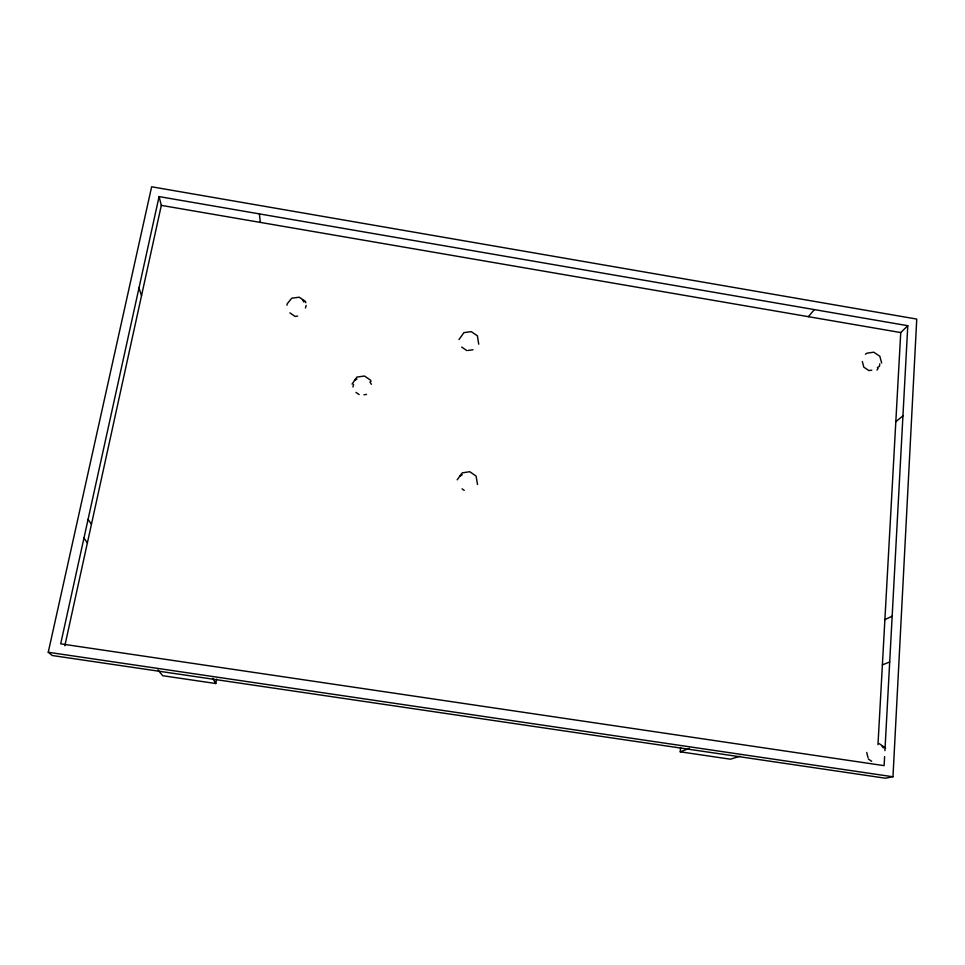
<?xml version="1.0" encoding="UTF-8"?>
<svg xmlns="http://www.w3.org/2000/svg" width="965" height="965" viewBox="0 0 965 965"><rect width="100%" height="100%" fill="white"/><g stroke="black" fill="none" stroke-linecap="round" stroke-linejoin="round"><path stroke-width="1.45" d="M892.975 776.777L916.75 319.077L151.638 186.788L48.25 652.268L52.267 655.512L885.46 778.212L892.975 776.777L48.25 652.268M884.615 756.644L884.121 765.655L60.686 643.836L159.08 196.595L907.788 325.712L884.929 750.637M877.981 744.654L900.743 332.563L907.788 325.712M739.974 756.222L730.433 759.202L680.241 751.819L680.651 747.441M879.803 363.817L879.465 366.302L877.378 367.617M286.979 305.217L287.196 303.806L291.72 298.197L299.259 297.22L305.41 301.418L305.821 302.745M157.934 669.927L162.711 675.717L215.774 683.522L216.606 679.095M64.848 645.718L161.312 205.376L159.08 196.595M352.937 386.965L353.588 384.347M305.471 307.992L306.146 305.435M352.056 384.082L356.917 377.074L364.481 376.024L370.705 380.294L370.958 381.428M459.014 339.547L463.9 332.635L471.234 331.634L477.373 335.808L478.737 344.203M457.193 479.822L462.223 472.862L469.774 471.716L476.095 476.071L477.506 484.514M876.98 370.053L878.114 368.497M808.393 316.677L814.327 309.596M895.822 421.693L902.95 415.843M865.436 354.215L866.944 353.19L873.747 352.201L879.827 356.266L881.648 363.009M459.81 476.215L462.223 474.768M354.565 380.415L356.99 379.028M884.893 619.651L892.167 616.165M882.396 664.873L889.706 661.966M680.241 751.819L689.432 748.333M871.805 370.174L868.958 370.596L863.82 367.158L862.312 361.489M363.998 394.769L366.543 394.408M468.085 350.44L473.019 349.752M297.63 316.098L295.097 316.436L289.91 312.877M161.312 205.376L900.743 332.563M461.68 347.086L466.855 350.609M879.091 743.557L885.665 748.068M355.976 392.429L359.125 394.589M868.355 759.021L871.685 761.313M462.066 488.857L464.201 490.329M83.955 538.096L87.381 542.837M881.865 745.836L883.301 747.911M88.08 519.339L91.446 524.321M369.909 382.019L371.429 384.323M302.431 299.801L303.915 302.057M212.71 678.335L215.774 683.522M138.984 287.932L141.529 295.688M866.727 752.459L868.03 757.706M259.38 213.892L260.333 222.408"/></g></svg>
